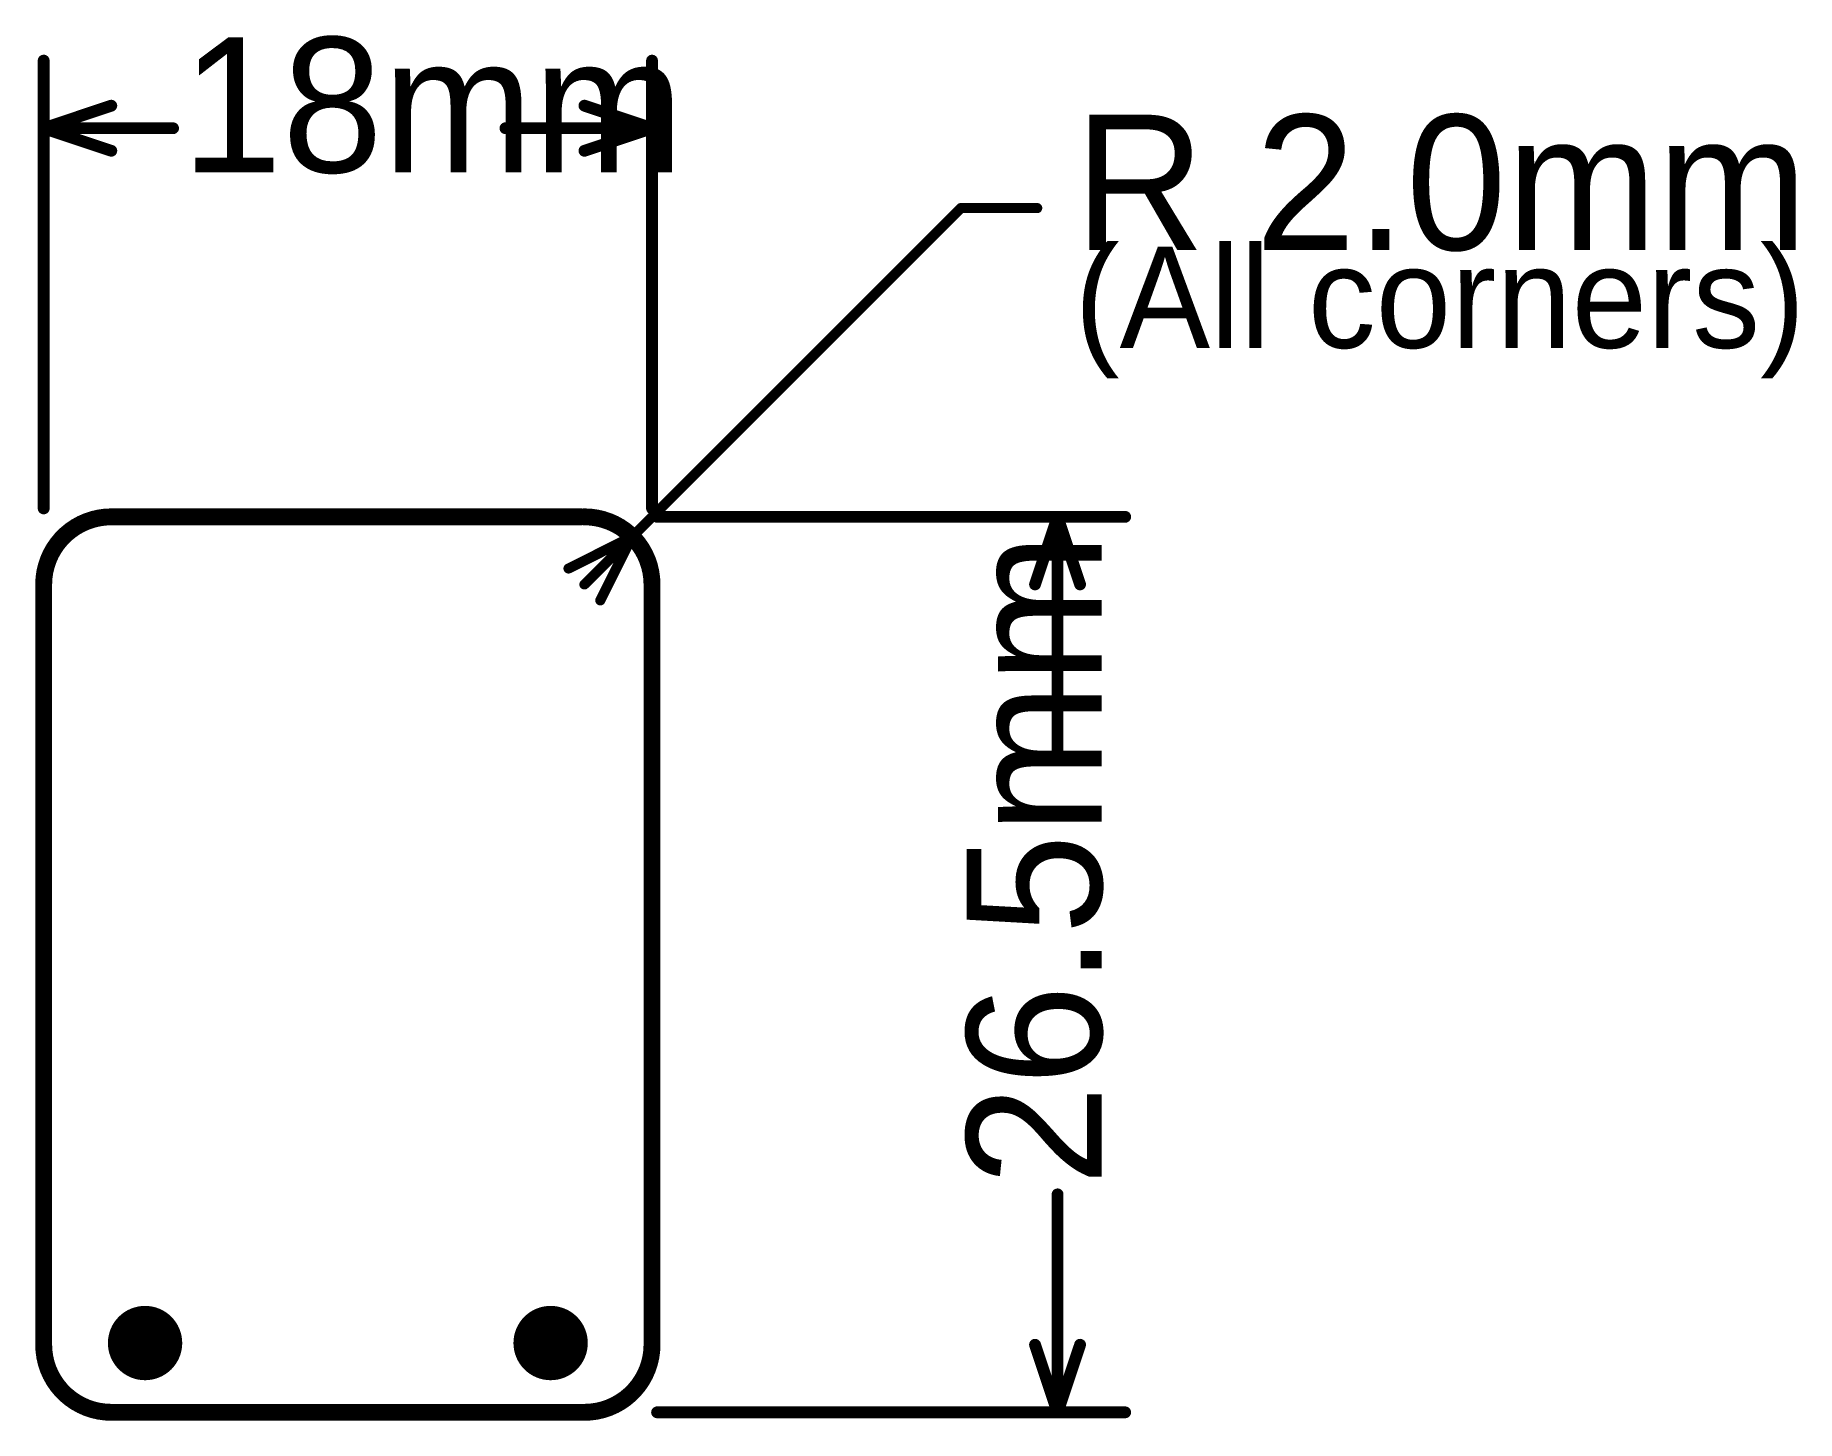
# Model space of a CAD drawing. Header units: millimetres. Extents: x -0.2 to 51.9, y -0.2 to 40.8.
import ezdxf

# ---------------------------------------------------------------- set-up
doc = ezdxf.new("R2010")
doc.units = ezdxf.units.MM
doc.layers.add('Mechanical2', color=216, linetype='Continuous')
doc.layers.add('PadHoleLayer', color=156, linetype='Continuous')

# ---------------------------------------------------------------- blocks, each defined once
blk = doc.blocks.new('M3_3_2_NPTH_2')
at = {"layer": 'PadHoleLayer', "const_width": 1.1}
blk.add_lwpolyline([(-0.55, 0, 1), (0.55, 0, 1)], format="xyb", close=True, dxfattribs=at)
blk = doc.blocks.new('M3_3_2_NPTH_62')
at = {"layer": 'PadHoleLayer', "const_width": 1.1}
blk.add_lwpolyline([(-0.55, 0, 1), (0.55, 0, 1)], format="xyb", close=True, dxfattribs=at)

msp = doc.modelspace()

# ---------------------------------------------------------------- linework, layer by layer
at = {"layer": 'Mechanical2'}
for points, const_width in [([(0, 26.75), (0, 40)], 0.35), ([(18, 26.75), (18, 40)], 0.35), ([(0, 38), (2, 38.667)], 0.35), ([(16, 38.667), (18, 38)], 0.35), ([(0, 38), (2, 37.333)], 0.35), ([(0, 38), (3.829, 38)], 0.35), ([(13.663, 38), (18, 38)], 0.35), ([(16, 37.333), (18, 38)], 0.35), ([(16, 24.5), (27.137, 35.637)], 0.3), ([(27.137, 35.637), (29.398, 35.637)], 0.3), ([(2, 26.5), (15.9, 26.5)], 0.5), ([(18.15, 26.5), (32, 26.5)], 0.35), ([(29.333, 24.5), (30, 26.5)], 0.35), ([(30, 26.5), (30.667, 24.5)], 0.35), ([(30, 19.549), (30, 26.5)], 0.35), ([(15.529, 24.971), (17.414, 25.914)], 0.3), ([(16.471, 24.029), (17.414, 25.914)], 0.3), ([(0, 2.1), (0, 24.5)], 0.5), ([(18, 2.1), (18, 24.4)], 0.5), ([(30, 0), (30, 6.45)], 0.35), ([(29.333, 2), (30, 0)], 0.35), ([(30, 0), (30.667, 2)], 0.35), ([(2.1, 0), (15.9, 0)], 0.5), ([(18.15, 0), (32, 0)], 0.35)]:
    msp.add_lwpolyline(points, dxfattribs=dict(at, const_width=const_width))
for points, const_width in [([(-0.088, 40, 1), (0.088, 40, 1)], 0.175), ([(17.913, 40, 1), (18.088, 40, 1)], 0.175), ([(1.913, 38.667, 1), (2.088, 38.667, 1)], 0.175), ([(15.913, 38.667, 1), (16.088, 38.667, 1)], 0.175), ([(-0.088, 38, 1), (0.088, 38, 1)], 0.175), ([(-0.088, 38, 1), (0.088, 38, 1)], 0.175), ([(-0.088, 38, 1), (0.088, 38, 1)], 0.175), ([(3.741, 38, 1), (3.916, 38, 1)], 0.175), ([(13.576, 38, 1), (13.751, 38, 1)], 0.175), ([(17.913, 38, 1), (18.088, 38, 1)], 0.175), ([(17.913, 38, 1), (18.088, 38, 1)], 0.175), ([(17.913, 38, 1), (18.088, 38, 1)], 0.175), ([(1.913, 37.333, 1), (2.088, 37.333, 1)], 0.175), ([(15.913, 37.333, 1), (16.088, 37.333, 1)], 0.175), ([(27.062, 35.637, 1), (27.212, 35.637, 1)], 0.15), ([(27.062, 35.637, 1), (27.212, 35.637, 1)], 0.15), ([(29.323, 35.637, 1), (29.473, 35.637, 1)], 0.15), ([(-0.088, 26.75, 1), (0.088, 26.75, 1)], 0.175), ([(1.875, 26.5, 1), (2.125, 26.5, 1)], 0.25), ([(1.875, 26.5, 1), (2.125, 26.5, 1)], 0.25), ([(15.775, 26.5, 1), (16.025, 26.5, 1)], 0.25), ([(15.875, 26.5, 1), (16.125, 26.5, 1)], 0.25), ([(17.913, 26.75, 1), (18.088, 26.75, 1)], 0.175), ([(18.062, 26.5, 1), (18.237, 26.5, 1)], 0.175), ([(29.913, 26.5, 1), (30.088, 26.5, 1)], 0.175), ([(29.913, 26.5, 1), (30.088, 26.5, 1)], 0.175), ([(29.913, 26.5, 1), (30.088, 26.5, 1)], 0.175), ([(31.913, 26.5, 1), (32.088, 26.5, 1)], 0.175), ([(17.339, 25.914, 1), (17.489, 25.914, 1)], 0.15), ([(17.339, 25.914, 1), (17.489, 25.914, 1)], 0.15), ([(15.454, 24.971, 1), (15.604, 24.971, 1)], 0.15), ([(-0.125, 24.5, 1), (0.125, 24.5, 1)], 0.25), ([(-0.125, 24.5, 1), (0.125, 24.5, 1)], 0.25), ([(15.925, 24.5, 1), (16.075, 24.5, 1)], 0.15), ([(17.875, 24.5, 1), (18.125, 24.5, 1)], 0.25), ([(17.875, 24.4, 1), (18.125, 24.4, 1)], 0.25), ([(29.246, 24.5, 1), (29.421, 24.5, 1)], 0.175), ([(30.579, 24.5, 1), (30.754, 24.5, 1)], 0.175), ([(16.396, 24.029, 1), (16.546, 24.029, 1)], 0.15), ([(29.913, 19.549, 1), (30.088, 19.549, 1)], 0.175), ([(29.913, 6.45, 1), (30.088, 6.45, 1)], 0.175), ([(-0.125, 2.1, 1), (0.125, 2.1, 1)], 0.25), ([(-0.125, 2, 1), (0.125, 2, 1)], 0.25), ([(17.875, 2.1, 1), (18.125, 2.1, 1)], 0.25), ([(17.875, 2, 1), (18.125, 2, 1)], 0.25), ([(29.246, 2, 1), (29.421, 2, 1)], 0.175), ([(30.579, 2, 1), (30.754, 2, 1)], 0.175), ([(1.875, 0, 1), (2.125, 0, 1)], 0.25), ([(1.975, 0, 1), (2.225, 0, 1)], 0.25), ([(15.775, 0, 1), (16.025, 0, 1)], 0.25), ([(15.875, 0, 1), (16.125, 0, 1)], 0.25), ([(18.062, 0, 1), (18.237, 0, 1)], 0.175), ([(29.913, 0, 1), (30.088, 0, 1)], 0.175), ([(29.913, 0, 1), (30.088, 0, 1)], 0.175), ([(29.913, 0, 1), (30.088, 0, 1)], 0.175), ([(31.913, 0, 1), (32.088, 0, 1)], 0.175)]:
    msp.add_lwpolyline(points, format="xyb", close=True, dxfattribs=dict(at, const_width=const_width))
at = {"layer": 'Mechanical2', "const_width": 0.5}
for points in [[(0, 24.5, -0.414214), (2, 26.5)], [(16, 26.5, -0.414214), (18, 24.5)], [(2, 0, -0.414214), (0, 2)], [(18, 2, -0.414214), (16, 0)]]:
    msp.add_lwpolyline(points, format="xyb", dxfattribs=at)

# ---------------------------------------------------------------- block references
for name, p in [('M3_3_2_NPTH_62', (3, 2.05)), ('M3_3_2_NPTH_2', (15, 2.05))]:
    msp.add_blockref(name, p)

# ---------------------------------------------------------------- texts
at = {"layer": 'Mechanical2'}
for s, height, p in [('18mm', 4, (4.083, 36.693)), ('R 2.0mm', 4, (30.5, 34.4)), ('(All corners)', 3, (30.5, 31.5))]:
    msp.add_text(s, height=height, dxfattribs=at).set_placement(p)
msp.add_text('26.5mm', height=4, rotation=90, dxfattribs=at).set_placement((31.307, 6.7))

doc.saveas('drawing.dxf')
